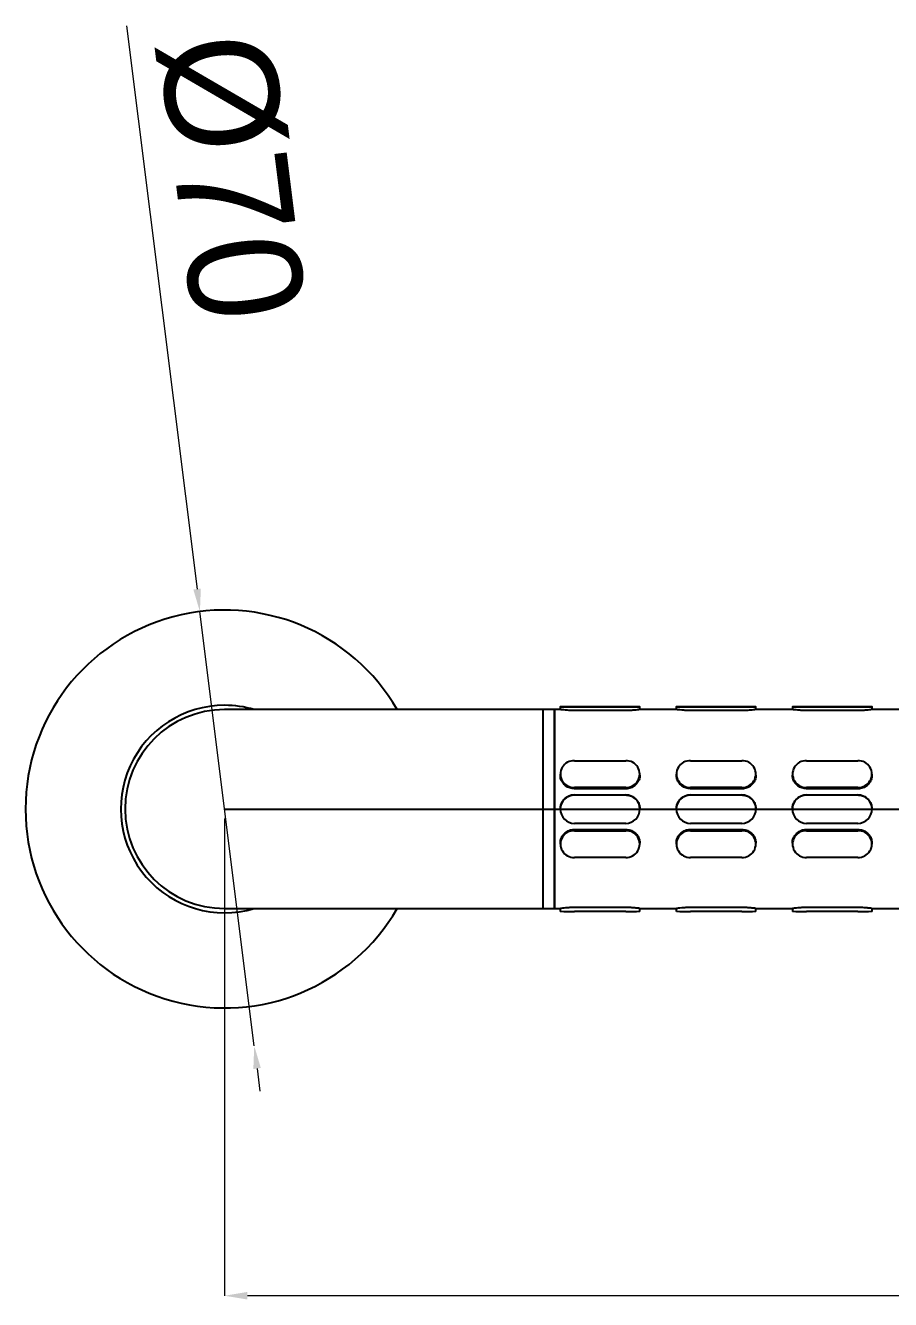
# Model space of a CAD drawing. Extents: x 0 to 2170, y 0 to 1590.
# Drawn here: x 286.7 to 438.8, y 577.6 to 801.7 of the extents above; entities that cross this region are included whole.
import ezdxf

# ---------------------------------------------------------------- set-up
doc = ezdxf.new("R2010")
doc.units = 0
doc.header["$LTSCALE"] = 10
doc.header["$MEASUREMENT"] = 0
doc.header["$PDMODE"] = 3
doc.header["$PDSIZE"] = -10
doc.linetypes.add('CENTERX2', pattern=[20.32, 12.7, -2.54, 2.54, -2.54])
doc.layers.get('0').update_dxf_attribs({"linetype": 'CONTINUOUS'})
doc.layers.get('DEFPOINTS').update_dxf_attribs({"linetype": 'CONTINUOUS'})
doc.layers.add('中心线层', color=1, linetype='CENTERX2', lineweight=25)
doc.styles.add('Daelim Dimension', font='')
doc.styles.get('Daelim Dimension').set_extended_font_data('나눔고딕')
doc.dimstyles.new('DEFAULT', dxfattribs={"dimscale": 2, "dimtxt": 2, "dimasz": 2, "dimexe": 0, "dimexo": 2, "dimgap": 1, "dimtad": 1, "dimdec": 0, "dimzin": 9, "dimdsep": 46, "dimtxsty": 'Daelim Dimension', "dimcen": 0.5, "dimclrd": 5, "dimclre": 5, "dimclrt": 256, "dimadec": 1, "dimazin": 0, "dimtfac": 1, "dimtdec": 0, "dimtix": 1, "dimtmove": 0, "dimatfit": 3, "dimfxl": 1, "dimtolj": 1, "dimtzin": 1, "dimlwd": 9, "dimlwe": 9, "dimarcsym": 0})

# ---------------------------------------------------------------- blocks, each defined once
blk = doc.blocks.new('*D3')
at = {"color": 5, "lineweight": 9, "transparency": 16777216}
for p, q in [((321.72, 662.22), (321.72, 578.26)), ((771.72, 662.22), (771.72, 578.26)), ((767.72, 578.26), (325.72, 578.26))]:
    blk.add_line(p, q, dxfattribs=at)
at = {"color": 5, "transparency": 16777216}
for points in [[(325.72, 578.93), (325.72, 577.6), (321.72, 578.26)], [(767.72, 578.93), (767.72, 577.6), (771.72, 578.26)]]:
    blk.add_solid(points, dxfattribs=at)
at = {"layer": 'DEFPOINTS', "color": 0, "transparency": 16777216}
for p in [(321.72, 666.22), (771.72, 666.22), (321.72, 578.26)]:
    blk.add_point(p, dxfattribs=at)
at = {"color": 7, "transparency": 16777216, "insert": (546.72, 591.12), "char_height": 20, "attachment_point": 5, "style": 'Daelim Dimension'}
blk.add_mtext('\\A1;450', dxfattribs=at)
blk = doc.blocks.new('*D2')
at = {"color": 5, "lineweight": 9, "transparency": 16777216}
for p, q in [((304.5, 801.67), (316.88, 702.58)), ((326.93, 622.2), (317.38, 698.61)), ((327.43, 618.23), (327.92, 614.26))]:
    blk.add_line(p, q, dxfattribs=at)
at = {"color": 5, "transparency": 16777216}
for points in [[(317.54, 702.66), (316.22, 702.49), (317.38, 698.61)], [(328.09, 618.32), (326.77, 618.15), (326.93, 622.2)]]:
    blk.add_solid(points, dxfattribs=at)
at = {"layer": 'DEFPOINTS', "color": 0, "transparency": 16777216}
for p in [(317.38, 698.61), (326.93, 622.2)]:
    blk.add_point(p, dxfattribs=at)
at = {"color": 7, "transparency": 16777216, "insert": (322.72, 775.01), "char_height": 20, "attachment_point": 5, "rotation": 277.1259, "style": 'Daelim Dimension'}
blk.add_mtext('\\A1;%%C70', dxfattribs=at)

msp = doc.modelspace()

# ---------------------------------------------------------------- linework, layer by layer
at = {"color": 7, "linetype": 'Continuous', "lineweight": 25}
for p, q in [((346.72, 681.38), (321.72, 681.38)), ((377.72, 681.38), (346.72, 681.38)), ((379.72, 681.38), (377.72, 681.38)), ((377.72, 646.38), (377.72, 681.38)), ((380.75, 681.38), (379.72, 681.38)), ((379.72, 646.38), (379.72, 681.38)), ((379.72, 681.38), (379.72, 646.38)), ((380.72, 681.88), (380.72, 681.37)), ((383.22, 681.88), (392.22, 681.88)), ((392.22, 681.88), (383.22, 681.88)), ((401.15, 681.38), (394.69, 681.38)), ((394.72, 681.37), (394.72, 681.88)), ((401.12, 681.88), (401.12, 681.37)), ((412.62, 681.88), (403.62, 681.88)), ((403.62, 681.88), (412.62, 681.88)), ((421.55, 681.38), (415.09, 681.38)), ((415.12, 681.37), (415.12, 681.88)), ((421.52, 681.88), (421.52, 681.37)), ((424.02, 681.88), (433.02, 681.88)), ((433.02, 681.88), (424.02, 681.88)), ((441.95, 681.38), (435.49, 681.38)), ((435.52, 681.37), (435.52, 681.88)), ((392.22, 681.2), (383.22, 681.2)), ((412.62, 681.2), (403.62, 681.2)), ((433.02, 681.2), (424.02, 681.2)), ((383.22, 672.37), (392.22, 672.37)), ((403.62, 672.37), (412.62, 672.37)), ((424.02, 672.37), (433.02, 672.37)), ((380.72, 670.02), (380.72, 669.85)), ((394.72, 669.85), (394.72, 670.02)), ((401.12, 670.02), (401.12, 669.85)), ((415.12, 669.85), (415.12, 670.02)), ((421.52, 670.02), (421.52, 669.85)), ((435.52, 669.85), (435.52, 670.02)), ((392.22, 667.67), (383.22, 667.67)), ((392.22, 667.44), (383.22, 667.44)), ((383.22, 666.36), (392.22, 666.36)), ((383.22, 666.36), (392.22, 666.36)), ((412.62, 667.67), (403.62, 667.67)), ((412.62, 667.44), (403.62, 667.44)), ((403.62, 666.36), (412.62, 666.36)), ((403.62, 666.36), (412.62, 666.36)), ((433.02, 667.67), (424.02, 667.67)), ((433.02, 667.44), (424.02, 667.44)), ((424.02, 666.36), (433.02, 666.36)), ((424.02, 666.36), (433.02, 666.36)), ((380.72, 663.86), (380.72, 663.86)), ((394.72, 663.86), (394.72, 663.86)), ((401.12, 663.86), (401.12, 663.86)), ((415.12, 663.86), (415.12, 663.86)), ((421.52, 663.86), (421.52, 663.86)), ((435.52, 663.86), (435.52, 663.86)), ((392.22, 661.36), (383.22, 661.36)), ((412.62, 661.36), (403.62, 661.36)), ((433.02, 661.36), (424.02, 661.36)), ((383.22, 660.29), (392.22, 660.29)), ((383.22, 660.06), (392.22, 660.06)), ((403.62, 660.29), (412.62, 660.29)), ((403.62, 660.06), (412.62, 660.06)), ((424.02, 660.29), (433.02, 660.29)), ((424.02, 660.06), (433.02, 660.06)), ((380.72, 657.88), (380.72, 657.71)), ((394.72, 657.71), (394.72, 657.88)), ((401.12, 657.88), (401.12, 657.71)), ((415.12, 657.71), (415.12, 657.88)), ((421.52, 657.88), (421.52, 657.71)), ((435.52, 657.71), (435.52, 657.88)), ((392.22, 655.36), (383.22, 655.36)), ((412.62, 655.36), (403.62, 655.36)), ((433.02, 655.36), (424.02, 655.36)), ((321.72, 646.38), (346.72, 646.38)), ((346.72, 646.38), (377.72, 646.38)), ((377.72, 646.38), (379.72, 646.38)), ((379.72, 646.38), (380.75, 646.38)), ((380.72, 646.38), (380.72, 645.88)), ((392.22, 646.55), (383.22, 646.55)), ((392.22, 645.88), (383.22, 645.88)), ((394.69, 646.38), (401.15, 646.38)), ((394.72, 645.88), (394.72, 646.38)), ((401.12, 646.38), (401.12, 645.88)), ((412.62, 646.55), (403.62, 646.55)), ((412.62, 645.88), (403.62, 645.88)), ((415.09, 646.38), (421.55, 646.38)), ((415.12, 645.88), (415.12, 646.38)), ((421.52, 646.38), (421.52, 645.88)), ((433.02, 646.55), (424.02, 646.55)), ((433.02, 645.88), (424.02, 645.88)), ((435.49, 646.38), (441.95, 646.38)), ((435.52, 645.88), (435.52, 646.38))]:
    msp.add_line(p, q, dxfattribs=at)
at = {"color": 7, "linetype": 'Continuous', "lineweight": 25, "flags": 128}
for points in [[(383.22, 681.88), (382.26, 681.88), (381.45, 681.88), (380.91, 681.88), (380.72, 681.88), (380.91, 681.88), (381.45, 681.88), (382.26, 681.88), (383.22, 681.88)], [(392.22, 681.88), (393.18, 681.88), (393.99, 681.88), (394.53, 681.88), (394.72, 681.88), (394.53, 681.88), (393.99, 681.88), (393.18, 681.88), (392.22, 681.88)], [(403.62, 681.88), (402.66, 681.88), (401.85, 681.88), (401.31, 681.88), (401.12, 681.88), (401.31, 681.88), (401.85, 681.88), (402.66, 681.88), (403.62, 681.88)], [(412.62, 681.88), (413.58, 681.88), (414.39, 681.88), (414.93, 681.88), (415.12, 681.88), (414.93, 681.88), (414.39, 681.88), (413.58, 681.88), (412.62, 681.88)], [(424.02, 681.88), (423.06, 681.88), (422.25, 681.88), (421.71, 681.88), (421.52, 681.88), (421.71, 681.88), (422.25, 681.88), (423.06, 681.88), (424.02, 681.88)], [(433.02, 681.88), (433.98, 681.88), (434.79, 681.88), (435.33, 681.88), (435.52, 681.88), (435.33, 681.88), (434.79, 681.88), (433.98, 681.88), (433.02, 681.88)]]:
    msp.add_lwpolyline(points, dxfattribs=at)
msp.add_arc((321.72, 663.88), 35, 30, 330)
at = {"color": 7, "linetype": 'Continuous', "lineweight": 25}
for centre, radius, start, end in [((321.72, 663.88), 18.25, 90, 286.483), ((321.72, 663.88), 17.5, 90, 180), ((321.72, 663.88), 18.25, 73.517, 90), ((383.1, 670.02), 2.35, 87.1451, 272.8549), ((392.34, 670.02), 2.35, 267.1451, 92.8549), ((403.5, 670.02), 2.35, 87.1451, 272.8549), ((412.74, 670.02), 2.35, 267.1451, 92.8549), ((423.9, 670.02), 2.35, 87.1451, 272.8549), ((433.14, 670.02), 2.35, 267.1451, 92.8549), ((383.22, 663.86), 2.5, 90, 270), ((392.22, 663.86), 2.5, 270, 90), ((403.62, 663.86), 2.5, 90, 270), ((412.62, 663.86), 2.5, 270, 90), ((424.02, 663.86), 2.5, 90, 270), ((433.02, 663.86), 2.5, 270, 90), ((321.72, 663.88), 17.5, 180, 270), ((383.1, 657.71), 2.35, 87.1198, 272.8802), ((392.34, 657.71), 2.35, 267.1198, 92.8802), ((403.5, 657.71), 2.35, 87.1198, 272.8802), ((412.74, 657.71), 2.35, 267.1198, 92.8802), ((423.9, 657.71), 2.35, 87.1198, 272.8802), ((433.14, 657.71), 2.35, 267.1198, 92.8802), ((382.6, 1474.4), 828.52, 269.87034, 270.04322), ((392.85, 1474.4), 828.52, 269.95678, 270.12966), ((403, 1474.4), 828.52, 269.87034, 270.04322), ((413.25, 1474.4), 828.52, 269.95678, 270.12966), ((423.4, 1474.4), 828.52, 269.87034, 270.04322), ((433.65, 1474.4), 828.52, 269.95678, 270.12966)]:
    msp.add_arc(centre, radius, start, end, dxfattribs=at)
for points, knots in [([(383.22, 681.2), (382.94, 681.2), (382.38, 681.21), (381.64, 681.27), (381.07, 681.33), (380.75, 681.37), (380.75, 681.37), (380.75, 681.37)], [0, 0, 0, 0, 0.212625, 0.425198, 0.639139, 0.853992, 1, 1, 1, 1]), ([(394.69, 681.37), (394.7, 681.37), (394.73, 681.38), (394.51, 681.35), (394.03, 681.29), (393.34, 681.23), (392.69, 681.2), (392.32, 681.2), (392.22, 681.2)], [0, 0, 0, 0, 0.074039, 0.285683, 0.498074, 0.712355, 0.926756, 1, 1, 1, 1]), ([(403.62, 681.2), (403.34, 681.2), (402.78, 681.21), (402.04, 681.27), (401.47, 681.33), (401.15, 681.37), (401.15, 681.37), (401.15, 681.37)], [0, 0, 0, 0, 0.212625, 0.425198, 0.639139, 0.853992, 1, 1, 1, 1]), ([(415.09, 681.37), (415.1, 681.37), (415.13, 681.38), (414.91, 681.35), (414.43, 681.29), (413.74, 681.23), (413.09, 681.2), (412.72, 681.2), (412.62, 681.2)], [0, 0, 0, 0, 0.074039, 0.285683, 0.498074, 0.712355, 0.926756, 1, 1, 1, 1]), ([(424.02, 681.2), (423.74, 681.2), (423.18, 681.21), (422.44, 681.27), (421.87, 681.33), (421.55, 681.37), (421.55, 681.37), (421.55, 681.37)], [0, 0, 0, 0, 0.212625, 0.425198, 0.639139, 0.853992, 1, 1, 1, 1]), ([(435.49, 681.37), (435.5, 681.37), (435.53, 681.38), (435.31, 681.35), (434.83, 681.29), (434.14, 681.23), (433.49, 681.2), (433.12, 681.2), (433.02, 681.2)], [0, 0, 0, 0, 0.074039, 0.285683, 0.498074, 0.712355, 0.926756, 1, 1, 1, 1]), ([(383.22, 667.44), (382.94, 667.47), (382.38, 667.52), (381.64, 667.94), (381.07, 668.55), (380.75, 669.23), (380.75, 669.67), (380.75, 669.85)], [0, 0, 0, 0, 0.213248, 0.426444, 0.641012, 0.856495, 1, 1, 1, 1]), ([(394.69, 669.85), (394.7, 669.76), (394.73, 669.42), (394.51, 668.81), (394.03, 668.13), (393.34, 667.65), (392.69, 667.46), (392.32, 667.44), (392.22, 667.44)], [0, 0, 0, 0, 0.070496, 0.28295, 0.496154, 0.711255, 0.926476, 1, 1, 1, 1]), ([(403.62, 667.44), (403.34, 667.47), (402.78, 667.52), (402.04, 667.94), (401.47, 668.55), (401.15, 669.23), (401.15, 669.67), (401.15, 669.85)], [0, 0, 0, 0, 0.213248, 0.426444, 0.641012, 0.856495, 1, 1, 1, 1]), ([(415.09, 669.85), (415.1, 669.76), (415.13, 669.42), (414.91, 668.81), (414.43, 668.13), (413.74, 667.65), (413.09, 667.46), (412.72, 667.44), (412.62, 667.44)], [0, 0, 0, 0, 0.070496, 0.28295, 0.496154, 0.711255, 0.926476, 1, 1, 1, 1]), ([(424.02, 667.44), (423.74, 667.47), (423.18, 667.52), (422.44, 667.94), (421.87, 668.55), (421.55, 669.23), (421.55, 669.67), (421.55, 669.85)], [0, 0, 0, 0, 0.213248, 0.426444, 0.641012, 0.856495, 1, 1, 1, 1]), ([(435.49, 669.85), (435.5, 669.76), (435.53, 669.42), (435.31, 668.81), (434.83, 668.13), (434.14, 667.65), (433.49, 667.46), (433.12, 667.44), (433.02, 667.44)], [0, 0, 0, 0, 0.070496, 0.28295, 0.496154, 0.711255, 0.926476, 1, 1, 1, 1]), ([(380.75, 663.87), (380.74, 663.96), (380.71, 664.33), (380.94, 664.96), (381.41, 665.66), (382.11, 666.15), (382.75, 666.35), (383.13, 666.36), (383.22, 666.36)], [0, 0, 0, 0, 0.070496, 0.28295, 0.496154, 0.711255, 0.926476, 1, 1, 1, 1]), ([(392.22, 666.36), (392.5, 666.34), (393.06, 666.28), (393.81, 665.86), (394.37, 665.23), (394.69, 664.52), (394.69, 664.05), (394.69, 663.86)], [0, 0, 0, 0, 0.213248, 0.426444, 0.641012, 0.856495, 1, 1, 1, 1]), ([(401.15, 663.87), (401.14, 663.96), (401.11, 664.33), (401.34, 664.96), (401.81, 665.66), (402.51, 666.15), (403.15, 666.35), (403.53, 666.36), (403.62, 666.36)], [0, 0, 0, 0, 0.070496, 0.28295, 0.496154, 0.711255, 0.926476, 1, 1, 1, 1]), ([(412.62, 666.36), (412.9, 666.34), (413.46, 666.28), (414.21, 665.86), (414.77, 665.23), (415.09, 664.52), (415.09, 664.05), (415.09, 663.86)], [0, 0, 0, 0, 0.213248, 0.426444, 0.641012, 0.856495, 1, 1, 1, 1]), ([(421.55, 663.87), (421.54, 663.96), (421.51, 664.33), (421.74, 664.96), (422.21, 665.66), (422.91, 666.15), (423.55, 666.35), (423.93, 666.36), (424.02, 666.36)], [0, 0, 0, 0, 0.070496, 0.28295, 0.496154, 0.711255, 0.926476, 1, 1, 1, 1]), ([(433.02, 666.36), (433.3, 666.34), (433.86, 666.28), (434.61, 665.86), (435.17, 665.23), (435.49, 664.52), (435.49, 664.05), (435.49, 663.86)], [0, 0, 0, 0, 0.213248, 0.426444, 0.641012, 0.856495, 1, 1, 1, 1]), ([(380.75, 657.88), (380.74, 657.97), (380.71, 658.31), (380.94, 658.92), (381.41, 659.59), (382.11, 660.08), (382.75, 660.27), (383.13, 660.29), (383.22, 660.29)], [0, 0, 0, 0, 0.070496, 0.28295, 0.496154, 0.711255, 0.926476, 1, 1, 1, 1]), ([(392.22, 660.29), (392.5, 660.26), (393.06, 660.21), (393.81, 659.79), (394.37, 659.18), (394.69, 658.5), (394.69, 658.06), (394.69, 657.88)], [0, 0, 0, 0, 0.213248, 0.426444, 0.641012, 0.856495, 1, 1, 1, 1]), ([(401.15, 657.88), (401.14, 657.97), (401.11, 658.31), (401.34, 658.92), (401.81, 659.59), (402.51, 660.08), (403.15, 660.27), (403.53, 660.29), (403.62, 660.29)], [0, 0, 0, 0, 0.070496, 0.28295, 0.496154, 0.711255, 0.926476, 1, 1, 1, 1]), ([(412.62, 660.29), (412.9, 660.26), (413.46, 660.21), (414.21, 659.79), (414.77, 659.18), (415.09, 658.5), (415.09, 658.06), (415.09, 657.88)], [0, 0, 0, 0, 0.213248, 0.426444, 0.641012, 0.856495, 1, 1, 1, 1]), ([(421.55, 657.88), (421.54, 657.97), (421.51, 658.31), (421.74, 658.92), (422.21, 659.59), (422.91, 660.08), (423.55, 660.27), (423.93, 660.29), (424.02, 660.29)], [0, 0, 0, 0, 0.070496, 0.28295, 0.496154, 0.711255, 0.926476, 1, 1, 1, 1]), ([(433.02, 660.29), (433.3, 660.26), (433.86, 660.21), (434.61, 659.79), (435.17, 659.18), (435.49, 658.5), (435.49, 658.06), (435.49, 657.88)], [0, 0, 0, 0, 0.213248, 0.426444, 0.641012, 0.856495, 1, 1, 1, 1]), ([(383.22, 646.55), (382.94, 646.55), (382.38, 646.54), (381.64, 646.49), (381.07, 646.43), (380.75, 646.38), (380.75, 646.38), (380.75, 646.38)], [0, 0, 0, 0, 0.214067, 0.428082, 0.643474, 0.859784, 1, 1, 1, 1]), ([(394.69, 646.38), (394.7, 646.38), (394.73, 646.38), (394.51, 646.41), (394.03, 646.46), (393.34, 646.52), (392.69, 646.55), (392.32, 646.55), (392.22, 646.55)], [0, 0, 0, 0, 0.067764, 0.280842, 0.494673, 0.710406, 0.92626, 1, 1, 1, 1]), ([(403.62, 646.55), (403.34, 646.55), (402.78, 646.54), (402.04, 646.49), (401.47, 646.43), (401.15, 646.38), (401.15, 646.38), (401.15, 646.38)], [0, 0, 0, 0, 0.214067, 0.428082, 0.643474, 0.859784, 1, 1, 1, 1]), ([(415.09, 646.38), (415.1, 646.38), (415.13, 646.38), (414.91, 646.41), (414.43, 646.46), (413.74, 646.52), (413.09, 646.55), (412.72, 646.55), (412.62, 646.55)], [0, 0, 0, 0, 0.067764, 0.280842, 0.494673, 0.710406, 0.92626, 1, 1, 1, 1]), ([(424.02, 646.55), (423.74, 646.55), (423.18, 646.54), (422.44, 646.49), (421.87, 646.43), (421.55, 646.38), (421.55, 646.38), (421.55, 646.38)], [0, 0, 0, 0, 0.214067, 0.428082, 0.643474, 0.859784, 1, 1, 1, 1]), ([(435.49, 646.38), (435.5, 646.38), (435.53, 646.38), (435.31, 646.41), (434.83, 646.46), (434.14, 646.52), (433.49, 646.55), (433.12, 646.55), (433.02, 646.55)], [0, 0, 0, 0, 0.067764, 0.280842, 0.494673, 0.710406, 0.92626, 1, 1, 1, 1])]:
    msp.add_open_spline(points, degree=3, knots=knots, dxfattribs=at)
at = {"layer": '中心线层', "linetype": 'CENTERX2'}
msp.add_line((321.72, 663.88), (763.29, 663.88), dxfattribs=at)

# ---------------------------------------------------------------- dimensions: what is measured, and where the dimension line sits
at = {"color": 5}
dim = msp.add_diameter_dim_2p(p1=(326.93, 622.2), p2=(317.38, 698.61), text='%%C70', dimstyle='DEFAULT', override={"dimtxt": 10, "dimdec": 0, "dimclrd": 5, "dimclrt": 7}, dxfattribs=at)
dim.commit()
dim.dimension.update_dxf_attribs({"geometry": '*D2', "text_midpoint": (308.06, 773.18), "dimtype": 131})
dim = msp.add_linear_dim(base=(321.72, 578.26), p1=(771.72, 666.22), p2=(321.72, 666.22), dimstyle='DEFAULT', override={"dimtxt": 10, "dimdec": 0, "dimclrd": 5, "dimclre": 5, "dimclrt": 7}, dxfattribs=at)
dim.commit()
dim.dimension.update_dxf_attribs({"geometry": '*D3', "text_midpoint": (546.72, 591.12)})

doc.saveas('drawing.dxf')
